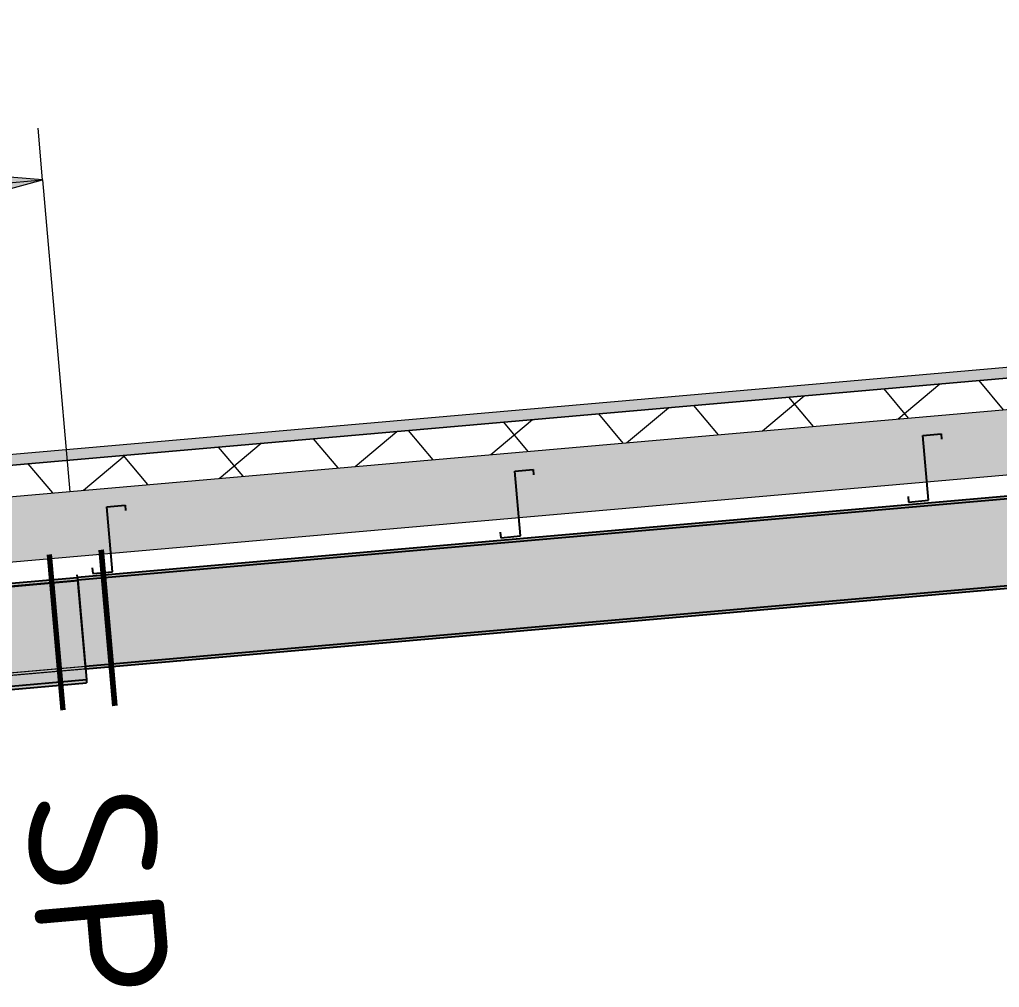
# Model space of a CAD drawing. Header units: millimetres. Extents: x 632 to 546626, y -3890 to 22200.
# Drawn here: x 364727 to 368487, y 14329 to 18043 of the extents above; entities that cross this region are included whole.
import ezdxf

# ---------------------------------------------------------------- set-up
doc = ezdxf.new("R2010")
doc.units = ezdxf.units.MM
doc.linetypes.add('Dash', pattern=[7, 5, -2])
for name, color, linetype, lineweight in [('A-010-D_DIM', 211, 'Continuous', 13), ('A-010-D_DIM-200', 211, 'Continuous', 13), ('A-010-M_LINE', 90, 'Continuous', 13), ('A-270-M_ROOF', 132, 'Continuous', 13), ('S-280-M_STRUCT_FRAME', 12, 'Continuous', 13), ('Z-000-T_TEXT', 131, 'Continuous', 25)]:
    doc.layers.add(name, color=color, linetype=linetype, lineweight=lineweight)
doc.styles.add('ISOCPEUR_2', font='isocpeur.ttf', dxfattribs={"height": 500})
doc.dimstyles.new('2_5___Arrow___Transparent', dxfattribs={"dimscale": 304.8, "dimtxt": 497.990588, "dimasz": 1.968504, "dimexe": 0.656168, "dimexo": 1.049869, "dimgap": 0.164042, "dimtad": 1, "dimdec": 0, "dimzin": 0, "dimdsep": 46, "dimtxsty": 'ISOCPEUR_2', "dimsah": 1, "dimcen": 0.09, "dimadec": 0, "dimazin": 0, "dimtfac": 1, "dimtdec": 4, "dimtix": 1, "dimtmove": 0, "dimatfit": 3, "dimfxl": 1, "dimtvp": 1, "dimtolj": 1, "dimtzin": 0, "dimlwd": 18, "dimlwe": 18, "dimarcsym": 2})

# ---------------------------------------------------------------- blocks, each defined once
blk = doc.blocks.new('Structural Framing 48 - Structural Framing 1-1622040-S6_501-SECTION A6')
at = {"layer": 'S-280-M_STRUCT_FRAME', "lineweight": 5, "transparency": 33554432}
h = blk.add_hatch(color=8, dxfattribs=at)
h.paths.add_polyline_path([(4542907.3, 15892.9), (4542907.8, 15893), (4542907.3, 15893)])
h.paths.add_polyline_path([(4554320.2, 16891.4), (4554320.7, 16891.5), (4554319.4, 16901.1)])
h = blk.add_hatch(color=8, dxfattribs=at)
h.paths.add_polyline_path([(4542908.3, 15881.6), (4542908.8, 15881.6), (4542908, 15884.5)])
h.paths.add_polyline_path([(4554321.2, 16880.1), (4554321.7, 16880.1), (4554321, 16883)])
h = blk.add_hatch(color=8, dxfattribs=at)
h.paths.add_polyline_path([(4542935.3, 15573), (4542935.8, 15573), (4542908.3, 15881.6)])
h.paths.add_polyline_path([(4554348.2, 16571.5), (4554348.7, 16571.5), (4554344.4, 16615.6)])
h = blk.add_hatch(color=8, dxfattribs=at)
h.paths.add_polyline_path([(4542936.3, 15561.6), (4542936.7, 15563.2), (4542936.3, 15561.7)])
h.paths.add_polyline_path([(4554349.2, 16560.1), (4554349.5, 16561.7), (4554349.2, 16560.5)])
h = blk.add_hatch(color=8, dxfattribs=at)
h.paths.add_polyline_path([(4542937.1, 15551.9), (4542937.7, 15552), (4542937.1, 15552)])
h.paths.add_polyline_path([(4554350.1, 16550.4), (4554350.5, 16550.5), (4554349.2, 16560.1)])
at = {"layer": 'S-280-M_STRUCT_FRAME', "color": 53, "lineweight": 5}
for p, q in [((4542614.4, 15877.1), (4554319.8, 16901.2)), ((4542614.4, 15877.1), (4554319.8, 16901.2)), ((4542618.9, 15867.7), (4554320.7, 16891.5)), ((4542618.9, 15867.7), (4554320.7, 16891.5)), ((4542644.2, 15536.1), (4554349.7, 16560.2)), ((4542645.1, 15526.4), (4554350.5, 16550.5)), ((4542647.9, 15536.4), (4554349.7, 16560.2)), ((4542648.7, 15526.7), (4554350.5, 16550.5))]:
    blk.add_line(p, q, dxfattribs=at)
blk = doc.blocks.new('25021-APA-ZZ-ZZ-M3-AR-000001_V3_rvt-6-S6_501-SECTION A6')
at = {"layer": 'A-270-M_ROOF', "transparency": 33554432}
blk.add_hatch(color=9, dxfattribs=at).paths.add_polyline_path([(4535648.8, 15720.4), (4558304.6, 17702.5), (4578095.6, 15971), (4578095.6, 16011.2), (4558304.6, 17742.7), (4535648.8, 15760.5)])
at = {"layer": 'A-270-M_ROOF', "lineweight": 5}
h = blk.add_hatch(dxfattribs=at)
h.set_pattern_fill('FP_24', angle=-135, style=0, pattern_type=2)
h.set_pattern_definition([(40, (4563344.46, -4e-06), (-192.8363, 229.8133), []), (130, (4563344.46, -4e-06), (-229.8133, -192.8363), [])])
h.paths.add_polyline_path([(4535648.8, 15599.9), (4558304.6, 17582), (4578095.6, 15850.6), (4578095.6, 15971), (4558304.6, 17702.5), (4535648.8, 15720.4)])
at = {"layer": 'A-270-M_ROOF', "lineweight": 5, "transparency": 33554432}
blk.add_hatch(color=254, dxfattribs=at).paths.add_polyline_path([(4535648.8, 15349), (4535900.3, 15371), (4535941.1, 15410.2), (4535972.8, 15377.3), (4536098.8, 15388.3), (4536085.4, 15556.8), (4539427.3, 15849.2), (4539442.1, 15680.8), (4558304.6, 17331.1), (4578095.6, 15599.6), (4578095.6, 15850.6), (4558304.6, 17582), (4535648.8, 15599.9), (4535648.8, 15406.6)])
at = {"layer": 'A-270-M_ROOF', "color": 53, "lineweight": 5}
for p, q in [((4535648.8, 15599.9), (4558304.6, 17582)), ((4535648.8, 15349), (4558304.6, 17331.1)), ((4548503.3, 16885.2), (4535648.8, 15760.5)), ((4548485.8, 16843.5), (4535648.8, 15720.4)), ((4535648.8, 15720.4), (4548485.8, 16843.5))]:
    blk.add_line(p, q, dxfattribs=at)
at = {"layer": 'S-280-M_STRUCT_FRAME', "color": 53, "lineweight": 5}
blk.add_blockref('Structural Framing 48 - Structural Framing 1-1622040-S6_501-SECTION A6', (0, 0), dxfattribs=at)
blk = doc.blocks.new('NRP_Framing-Steel-Purlin Z - P915 - EZ250-19-V76-S6_501-SECTION A6')
at = {"layer": 'S-280-M_STRUCT_FRAME', "color": 92, "lineweight": 25}
blk.add_line((4549311.6, 16598.5), (4549311.6, 16598.5), dxfattribs=at)
at = {"layer": 'S-280-M_STRUCT_FRAME', "color": 92, "linetype": 'Dash', "lineweight": 25}
blk.add_line((4549311.6, 16598.5), (4549311.6, 16598.5), dxfattribs=at)
blk = doc.blocks.new('NRP_Framing-Steel-Purlin Z - P915 - EZ250-19-V78-S6_501-SECTION A6')
at = {"layer": 'S-280-M_STRUCT_FRAME', "color": 92, "lineweight": 25}
for p, q in [((4549300.7, 16723), (4549371.4, 16729.2)), ((4549300.7, 16723), (4549371.4, 16729.2)), ((4549322.4, 16474), (4549300.7, 16723)), ((4549322.4, 16474), (4549300.7, 16723)), ((4549371.4, 16729.2), (4549373.2, 16708.3)), ((4549371.4, 16729.2), (4549373.2, 16708.3)), ((4549311.6, 16598.5), (4549311.6, 16598.5)), ((4549244.9, 16488.3), (4549246.7, 16467.3)), ((4549244.9, 16488.3), (4549246.7, 16467.3)), ((4549246.7, 16467.3), (4549322.4, 16474)), ((4549246.7, 16467.3), (4549322.4, 16474))]:
    blk.add_line(p, q, dxfattribs=at)
at = {"layer": 'S-280-M_STRUCT_FRAME', "color": 92, "linetype": 'Dash', "lineweight": 25}
blk.add_line((4549311.6, 16598.5), (4549311.6, 16598.5), dxfattribs=at)
blk = doc.blocks.new('DIMBLOCK21-S6_501-SECTION A6')
at = {"layer": 'A-010-D_DIM-200', "lineweight": 18}
for points in [[(364815.5, 17427.7), (364208.6, 17480.8), (364227, 17270)], [(360830.8, 17079), (361437.7, 17025.9), (361419.3, 17236.7)]]:
    blk.add_hatch(color=256, dxfattribs=at).paths.add_polyline_path(points)
for p, q in [((364815.5, 17427.7), (364798.1, 17626.9)), ((364815.5, 17427.7), (364208.6, 17480.8)), ((364208.6, 17480.8), (364227, 17270)), ((360830.8, 17079), (364815.5, 17427.7)), ((364227, 17270), (364815.5, 17427.7)), ((364815.5, 17427.7), (364920.2, 16231.4)), ((360830.8, 17079), (360813.3, 17278.3)), ((361419.3, 17236.7), (360830.8, 17079)), ((361437.7, 17025.9), (361419.3, 17236.7)), ((360830.8, 17079), (361437.7, 17025.9)), ((360830.8, 17079), (360935.4, 15882.7))]:
    blk.add_line(p, q, dxfattribs=at)
at = {"layer": 'A-010-D_DIM-200', "color": 0, "lineweight": 18, "insert": (362032, 17890), "char_height": 500, "width": 1758.29, "attachment_point": 1, "rotation": 5, "line_spacing_factor": 1.149209, "style": 'ISOCPEUR_2'}
blk.add_mtext('4000', dxfattribs=at)
blk = doc.blocks.new('NRP_Splice _v3_ - NRP_Splice-3209833-S6_501-SECTION A6')
at = {"layer": 'Z-000-T_TEXT', "lineweight": 70}
for p, q in [((4542798.4, 15990.3), (4542850.7, 15392.6)), ((4542798.4, 15990.3), (4542850.7, 15392.6)), ((4542997.6, 16007.8), (4543049.9, 15410)), ((4543049.9, 15410), (4542997.6, 16007.8))]:
    blk.add_line(p, q, dxfattribs=at)

msp = doc.modelspace()

# ---------------------------------------------------------------- hatches: boundary and pattern name
at = {"layer": 'S-280-M_STRUCT_FRAME', "lineweight": 5}
for points in [[(364950.3, 15893), (376362.7, 16891.4), (376361.8, 16901.1), (364949.4, 15902.6), (364950, 15896.1)], [(364980.1, 15552), (376392.5, 16550.4), (376391.7, 16560.1), (364979.3, 15561.7)], [(360961.2, 15540.9), (364950, 15889.9), (364948.9, 15902.6), (360960.1, 15553.6)], [(360994.4, 15161.5), (364983.2, 15510.5), (364950, 15889.9), (360961.2, 15540.9), (360977.5, 15354.4), (361354.5, 15387.4), (361354.5, 15379.3), (361252.5, 15370.4), (361258.3, 15303.7), (360984.1, 15279.7), (360985.1, 15268)], [(360995.5, 15148.8), (364984.3, 15497.8), (364983.2, 15510.5), (360994.4, 15161.5)]]:
    msp.add_hatch(color=256, dxfattribs=at).paths.add_polyline_path(points)
h = msp.add_hatch(color=256, dxfattribs=at)
h.paths.add_polyline_path([(364979.3, 15561.7), (376391.7, 16560.1), (376362.7, 16891.4), (364950.3, 15893), (364950.5, 15889.9)])
h.paths.add_polyline_path([(372253.1, 16249.9), (372247.1, 16249.9), (372247.1, 16449.9), (372447.1, 16449.9), (372447.1, 16357.8), (372812.4, 16389.8), (372812.4, 16381.8), (372727.5, 16374.4), (372733.3, 16307.6), (372447.1, 16281.7), (372447.1, 16249.9), (372430.9, 16249.9)])
h.paths.add_polyline_path([(372430.9, 16255.9), (372441.1, 16255.9), (372441.1, 16282), (372437.4, 16281.7), (372430.9, 16356.4), (372441.1, 16357.3), (372441.1, 16443.9), (372253.1, 16443.9), (372253.1, 16255.9)])
h.paths.add_polyline_path([(371724.5, 16294.6), (371718, 16369.3), (372195.7, 16411.1), (372201.6, 16344.4), (372245, 16348.2), (372245.7, 16340.2), (371730.2, 16295.1)])

# ---------------------------------------------------------------- linework, layer by layer
at = {"layer": 'A-010-M_LINE', "lineweight": 25}
msp.add_line((364949, 15902.6), (364948.1, 15912.6), dxfattribs=at)
at = {"layer": 'S-280-M_STRUCT_FRAME', "lineweight": 25}
for p, q in [((364949.4, 15902.7), (376361.8, 16901.1)), ((364950.3, 15893), (376362.7, 16891.4)), ((364979.3, 15561.7), (376391.7, 16560.1)), ((364980.1, 15552), (376392.5, 16550.4)), ((360960.1, 15553.6), (364948.9, 15902.6)), ((360961.2, 15540.9), (364950, 15889.9)), ((364948.9, 15902.6), (364950, 15889.9)), ((364950.3, 15893), (364949.4, 15902.7)), ((364950, 15889.9), (364983.2, 15510.5)), ((364979.3, 15561.7), (364950.3, 15893)), ((364980.1, 15552), (364979.3, 15561.7)), ((360994.4, 15161.5), (364983.2, 15510.5)), ((360995.5, 15148.8), (364984.3, 15497.8)), ((364983.2, 15510.5), (364984.3, 15497.8))]:
    msp.add_line(p, q, dxfattribs=at)

# ---------------------------------------------------------------- block references
at = {"color": 10, "lineweight": 5}
msp.add_blockref('25021-APA-ZZ-ZZ-M3-AR-000001_V3_rvt-6-S6_501-SECTION A6', (-4177957.6, 0), dxfattribs=at)
at = {"layer": 'S-280-M_STRUCT_FRAME', "color": 92, "linetype": 'Dash', "lineweight": 25}
for name, p in [('NRP_Framing-Steel-Purlin Z - P915 - EZ250-19-V78-S6_501-SECTION A6', (-4181108.3, -275.7)), ('NRP_Framing-Steel-Purlin Z - P915 - EZ250-19-V76-S6_501-SECTION A6', (-4181108.3, -275.7)), ('NRP_Framing-Steel-Purlin Z - P915 - EZ250-19-V78-S6_501-SECTION A6', (-4182673.7, -412.6)), ('NRP_Framing-Steel-Purlin Z - P915 - EZ250-19-V78-S6_501-SECTION A6', (-4184239.2, -549.6)), ('NRP_Framing-Steel-Purlin Z - P915 - EZ250-19-V76-S6_501-SECTION A6', (-4182673.7, -412.6)), ('NRP_Framing-Steel-Purlin Z - P915 - EZ250-19-V76-S6_501-SECTION A6', (-4184239.2, -549.6))]:
    msp.add_blockref(name, p, dxfattribs=at)
at = {"layer": 'Z-000-T_TEXT', "lineweight": 70}
msp.add_blockref('NRP_Splice _v3_ - NRP_Splice-3209833-S6_501-SECTION A6', (-4177957.6, 0), dxfattribs=at)

# ---------------------------------------------------------------- texts
at = {"layer": 'Z-000-T_TEXT', "insert": (365240.4, 15114.8), "char_height": 500, "width": 962.025, "attachment_point": 1, "rotation": 275, "style": 'ISOCPEUR_2'}
msp.add_mtext('SP', dxfattribs=at)

# ---------------------------------------------------------------- dimensions: what is measured, and where the dimension line sits
at = {"layer": 'A-010-D_DIM', "lineweight": 18}
dim = msp.add_linear_dim(base=(364815.5, 17427.7), p1=(360963.3, 15564), p2=(364948.1, 15912.6), angle=5, dimstyle='2_5___Arrow___Transparent', override={"dimpost": '<>', "dimfxl": 4000}, dxfattribs=at)
dim.commit()
dim.dimension.update_dxf_attribs({"geometry": 'DIMBLOCK21-S6_501-SECTION A6', "text_midpoint": (362797, 17552.2)})

doc.saveas('drawing.dxf')
